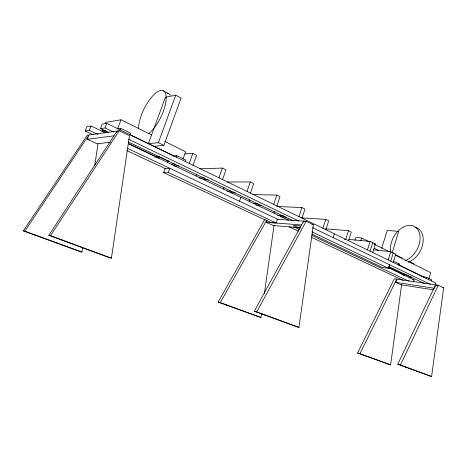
<?xml version="1.0" encoding="UTF-8"?>
<svg xmlns="http://www.w3.org/2000/svg" width="467" height="467" viewBox="0 0 467 467"><rect width="100%" height="100%" fill="white"/><g stroke="black" fill="none" stroke-linecap="round" stroke-linejoin="round"><path stroke-width="0.7" d="M437.346 285.705L435.571 284.847L397.756 364.254L431.596 376.525L443.65 287.835L438.32 285.255L394.364 278.735L357.582 353.029L390.61 364.902L401.661 284.432M304.922 221.732L303.62 221.101L254.276 311.244L298.938 327.478L313.38 224.755L306.2 221.282L276.96 219.274M264.999 219.111L218.136 302.073L260.977 317.502L261.491 313.912M264.345 293.778L274.041 225.479M116.657 132.348L117.153 131.023L48.807 235.333L109.436 257.737L111.432 258.146L129.464 135.704L119.202 130.731L87.195 135.255L23.35 230.891L80.242 251.684L81.923 252.034L82.566 247.703M94.754 165.505L97.965 143.871M435.291 285.156L435.886 283.119L106.715 123.346L102.185 124.105L100.463 128.635L108.35 132.406M434.759 287.608L435.571 284.847M428.869 278.717L430.673 272.623L395.228 255.075M431.467 280.971L431.8 279.838L426.441 277.223L421.602 276.552M426.102 278.367L426.441 277.223M413.529 281.916L414.118 279.949L388.521 267.749M411.526 276.96L410.096 276.756L404.726 274.205L404.393 275.314L403.097 275.127M409.722 277.853L410.055 276.75M399.022 265.227L399.378 264.048L393.588 261.228M433.423 289.838L401.083 284.788L395.812 282.348L396.792 279.097L359.946 353.694L357.582 353.029M312.049 234.189L382.409 267.509L388.544 268.327L389.63 264.76M390.721 261.193L393.249 252.904L391.819 252.746M393.226 262.413L395.747 254.141L390.739 251.655L373.571 249.822M388.2 259.973L390.739 251.655M392.099 252.933L398.695 231.346L387.172 230.488L381.697 248.263M370.121 251.199L372.754 242.729M372.748 252.472L375.369 244.025L370.121 241.421L348.872 239.425M367.476 249.915L370.121 241.421M354.879 240.412L355.801 237.481L361.674 238.012L369.362 241.824M360.746 240.966L361.674 238.012M348.522 240.715L351.254 232.058L348.493 230.686L325.505 228.859M348.493 230.686L345.749 239.367L344.313 239.232M333.123 237.598L334.325 233.821M325.843 229.706L328.686 220.856L325.791 219.414L301.787 217.902M322.925 228.293L325.791 219.414M303.188 222.42L303.62 221.101M298.938 216.647L301.921 207.564L304.969 209.082L302.003 218.136M273.977 213.08L274.421 211.749M276.908 205.953L280.007 196.689L276.791 195.095L253.067 194.552M163.549 172.58L168.295 172.463L169.79 168.33L165.026 168.494L163.549 172.58L270.825 222.525L276.207 222.934L277.456 219.169M300.1 227.721L273.329 225.549L266.359 222.321L266.978 220.477M273.68 204.388L276.791 195.095M247.061 191.464L250.312 181.949L253.698 183.63L250.464 193.122M249.08 202.007L249.775 199.964M239.501 201.248L240.838 197.36M223.331 189.112L224.002 187.174M218.953 177.828L222.356 168.073L225.935 169.848L222.555 179.573M196.023 176.1L196.73 174.115M189.24 163.403L192.807 153.404L196.595 155.283L193.046 165.254M183.058 158.967L185.65 151.752L164.758 141.419M185.411 161.541L185.924 160.105L176.876 155.704L173.234 155.937M176.357 157.145L176.876 155.704M167.536 162.423L168.032 161.045L159.218 156.83L155.196 157.087M158.71 158.22L159.218 156.83M163.876 145.377L181.085 98.07L175.738 95.169L165.4 97.299L148.366 143.673L158.389 142.686L163.876 145.377L153.771 146.299M158.389 142.686L175.738 95.169M130.112 134.7L130.667 133.2L120.661 128.326L117.334 128.816M117.655 128.769L121.029 119.791L151.705 134.963M120.095 129.838L120.661 128.326M102.413 131.017L102.915 129.692M105.174 123.726L105.676 122.401L121.029 119.791M100.463 128.635L104.982 127.94L106.715 123.346M104.013 132.149L104.555 130.702L107.795 132.249M91.042 125.967L86.891 126.656L85.233 130.994L89.36 130.357L91.042 125.967L105.495 132.856M109.897 142.336L96.996 143.789L87.294 139.289L88.923 135.016L24.815 231.147L23.35 230.891M397.756 364.254L400.447 365.007L438.32 285.255M254.276 311.244L256.716 311.868L306.2 221.282M218.136 302.073L220.243 302.61L266.885 219.893M48.807 235.333L50.553 235.642L119.202 130.731M101.718 131.116L105.881 130.503M87.294 139.289L113.971 135.839M184.944 153.929L192.807 153.404M167.764 161.062L169.177 160.987M171.477 164.197L175.032 164.04M173.765 166.024L178.762 165.826M199.321 168.803L222.356 168.073M198.901 178.05L204.634 177.985M203.133 179.713L208.165 179.678M227.242 181.996L250.312 181.949M226.962 191.126L231.27 191.201M230.295 192.713L235.339 192.813M253.634 203.571L257.93 203.746M256.079 205.054L261.829 205.299M276.919 206.455L301.921 207.564M277.579 215.34L283.276 215.69M280.591 216.776L286.3 217.137M312.084 224.662L313.38 224.755M266.359 222.321L301.612 224.995M373.944 243.885L375.369 244.025M398.007 263.878L399.378 264.048M388.141 267.982L391.002 268.362M400.19 273.574L404.726 274.205M412.816 279.756L414.118 279.949M442.272 287.625L443.65 287.835M395.812 282.348L434.555 288.297M33.963 234.773L35.469 235.047M60.155 239.53L61.953 239.857M225.672 304.828L227.797 305.371M262.104 314.139L264.567 314.77M363.238 355.101L365.608 355.761M403.517 366.385L406.208 367.138M24.815 231.147L81.923 252.034M220.243 302.61L260.977 317.502M359.946 353.694L390.61 364.902M50.553 235.642L111.432 258.146M256.716 311.868L298.938 327.478M400.447 365.007L431.596 376.525M168.295 172.463L276.207 222.934M85.233 130.994L93.149 134.718M108.98 142.155L110.3 142.774M126.79 150.526L165.709 168.815M289.108 226.81L298.349 231.153M311.559 237.359L403.33 280.486M300.211 228.585L293.638 225.473L299.452 225.923L300.76 226.548M89.36 130.357L97.924 134.397M127.555 148.389L278.309 219.572M293.434 226.711L299.353 229.507M311.851 235.409L409.191 281.368M388.48 267.159L403.383 274.275M128.489 143.451L157.169 157.128M128.489 143.813L288.752 220.196M311.898 231.848L388.544 268.327M128.063 141.834L292.996 220.698M388.713 266.47L424.731 283.691M104.982 127.94L113.528 132.044M128.647 139.312L298.933 221.165M312.493 227.68L430.294 284.304M398.906 264.941L424.141 277.194M130.118 134.817L174.063 156.141M374.049 248.181L378.544 250.388M374.493 244.364L389.892 251.993M395.094 254.573L402.245 258.117M408.748 261.339L413.943 263.913M163.374 90.808L168.581 93.622M415.163 227.289A19.124 13.292 -61.5 0 1 422.793 243.879A19.124 13.292 -61.5 0 1 408.292 262.18M390.663 251.631A19.194 13.269 -61.6 0 1 403.657 226.892A19.194 13.269 -61.6 0 1 420.078 237.096A19.194 13.269 -61.6 0 1 405.128 260.615M138.571 128.448A24.909 9.358 -63.9 0 1 153.812 94.783A24.909 9.358 -63.9 0 1 165.878 101.788A24.909 9.358 -63.9 0 1 148.057 133.953M167.384 93.254A24.786 9.474 -63.9 0 1 170.402 95.501"/></g></svg>
